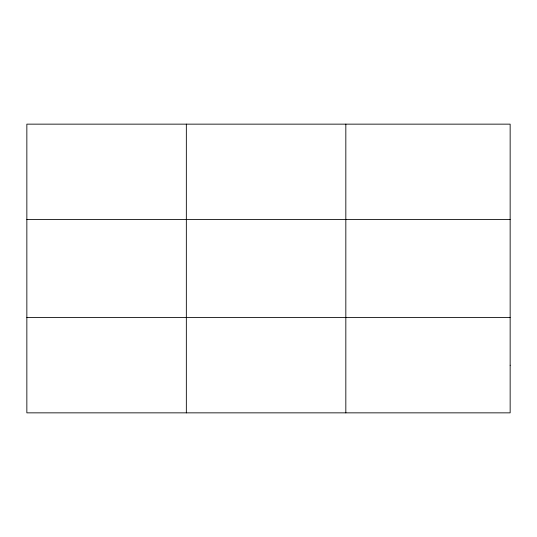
<?xml version="1.0" encoding="UTF-8"?>
<svg xmlns="http://www.w3.org/2000/svg" width="537" height="537" viewBox="0 0 537 537"><rect width="100%" height="100%" fill="white"/><g stroke="black" fill="none" stroke-linecap="round" stroke-linejoin="round"><path stroke-width="0.81" d="M186.339 412.852L186.339 124.148M345.828 412.852L345.828 124.148M26.85 219.418L510.15 219.418M26.85 317.582L510.15 317.582M510.15 365.22L510.15 412.852L26.85 412.852L26.85 124.148L510.15 124.148L510.15 365.22"/></g></svg>
